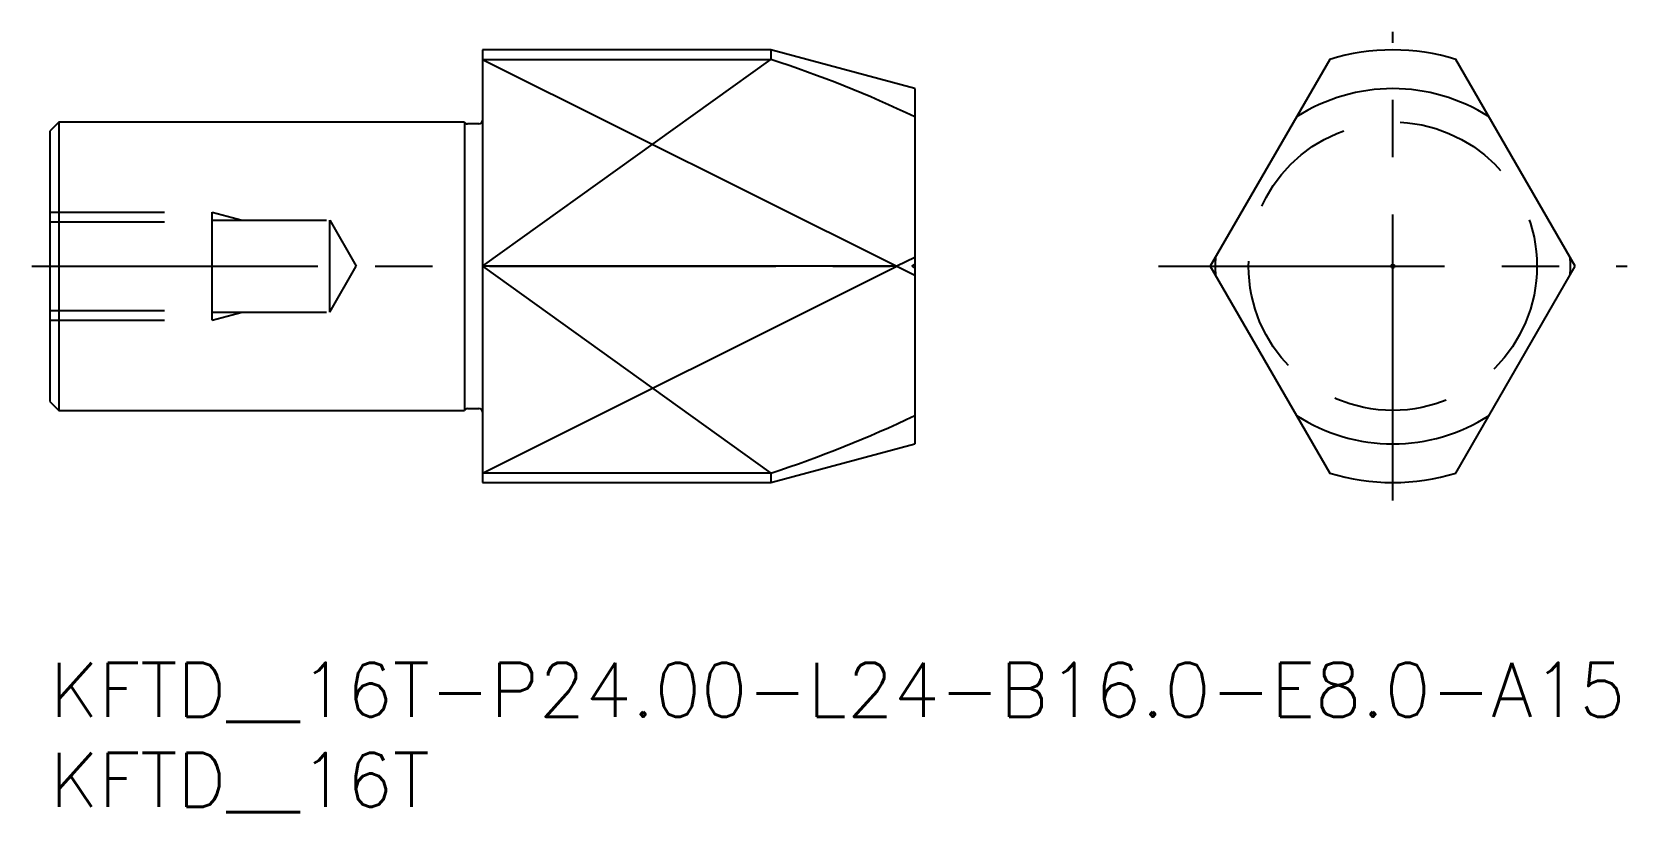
# Model space of a CAD drawing. Extents: x -1 to 87.5, y -8.3 to 35.
import ezdxf

# ---------------------------------------------------------------- set-up
doc = ezdxf.new("R2010")
doc.units = 0
doc.header["$LTSCALE"] = 0.5
doc.linetypes.add('CENTER', pattern=[50.8, 31.75, -6.35, 6.35, -6.35])
doc.linetypes.add('DASHED', pattern=[19.05, 12.7, -6.35])
for name, color, linetype in [('MSM_CENTER', 1, 'CENTER'), ('MSM_CONTINUOUS', 7, 'CONTINUOUS'), ('MSM_DASHED', 4, 'DASHED'), ('MSM_NARROW', 5, 'CONTINUOUS'), ('MSM_PART_NUMBER', 7, 'CONTINUOUS')]:
    doc.layers.add(name, color=color, linetype=linetype)
doc.styles.get("Standard").update_dxf_attribs({"font": 'txt.shx', "height": 1, "bigfont": 'bigfont.shx'})

# ---------------------------------------------------------------- blocks, each defined once
blk = doc.blocks.new('*U22')
at = {"layer": 'MSM_PART_NUMBER'}
blk.add_text('KFTD__16T-P24.00-L24-B16.0-E8.0-A15', height=3, dxfattribs=at).set_placement((0, -3))
blk = doc.blocks.new('*U23')
at = {"layer": 'MSM_PART_NUMBER'}
blk.add_text('KFTD__16T', height=3, dxfattribs=at).set_placement((0, -8))

msp = doc.modelspace()

# ---------------------------------------------------------------- linework, layer by layer
at = {"layer": 'MSM_CENTER'}
for p, q in [((74.52, 9), (74.52, 35)), ((-1, 22), (49, 22)), ((61.52, 22), (87.52, 22))]:
    msp.add_line(p, q, dxfattribs=at)
at = {"layer": 'MSM_CONTINUOUS'}
for p, q in [((24, 34), (24, 10)), ((40, 34), (24, 34)), ((40, 34), (40, 33.478)), ((48, 31.856), (40, 34)), ((24, 33.478), (40, 33.478)), ((71.02, 33.478), (64.393, 22)), ((84.647, 22), (78.02, 33.478)), ((48, 31.856), (48, 12.144)), ((0.5, 30), (0, 29.5)), ((0, 29.5), (0, 14.5)), ((0.5, 30), (0.5, 14)), ((23, 30), (0.5, 30)), ((23, 30), (23, 14)), ((23.8, 29.9), (23.173, 29.9)), ((48, 22.49), (46.99, 22)), ((46.99, 22), (24, 22)), ((46.99, 22), (48, 21.51)), ((64.393, 22), (71.02, 10.522)), ((78.02, 10.522), (84.647, 22)), ((0, 14.5), (0.5, 14)), ((0.5, 14), (23, 14)), ((23.173, 14.1), (23.8, 14.1)), ((40, 10), (48, 12.144)), ((40, 10.522), (24, 10.522)), ((24, 10), (40, 10)), ((40, 10.522), (40, 10))]:
    msp.add_line(p, q, dxfattribs=at)
msp.add_circle((74.52, 22), 0.1, dxfattribs=at)
for centre, radius, start, end in [((74.52, 22), 12, 73.04224, 106.95776), ((19.046, -30.551), 67.371, 64.54656, 71.87858), ((74.52, 22), 9.856, 57.15215, 122.84785), ((23.8, 30.1), 0.2, 270, 0), ((23.173, 30.1), 0.2, 210, 270), ((74.52, 22), 9.856, 177.15215, 182.84785), ((74.52, 22), 9.856, 357.15215, 2.84785), ((23.173, 13.9), 0.2, 90, 150), ((23.8, 13.9), 0.2, 0, 90), ((19.046, 74.551), 67.371, 288.12142, 295.45344), ((74.52, 22), 9.856, 237.15215, 302.84785), ((74.52, 22), 12, 253.04224, 286.95776)]:
    msp.add_arc(centre, radius, start, end, dxfattribs=at)
at = {"layer": 'MSM_DASHED'}
for p, q in [((0, 25), (9, 25)), ((9, 19), (9, 25)), ((9, 25), (10.662, 24.55)), ((0, 24.458), (9, 24.458)), ((9, 24.55), (15.528, 24.55)), ((15.528, 19.45), (15.528, 24.55)), ((15.528, 24.55), (17, 22)), ((15.528, 19.45), (17, 22)), ((48, 22.1), (47.827, 22)), ((47.827, 22), (48, 21.9)), ((0, 19.542), (9, 19.542)), ((0, 19), (9, 19)), ((9, 19.45), (15.528, 19.45)), ((9, 19), (10.662, 19.45))]:
    msp.add_line(p, q, dxfattribs=at)
msp.add_circle((74.52, 22), 8, dxfattribs=at)
at = {"layer": 'MSM_NARROW'}
for p, q in [((24, 22), (40, 33.478)), ((24, 33.478), (46.99, 22)), ((24, 22), (40, 10.522)), ((24, 10.522), (46.99, 22))]:
    msp.add_line(p, q, dxfattribs=at)

# ---------------------------------------------------------------- block references
at = {"layer": 'MSM_CONTINUOUS'}
for name in ['*U22', '*U23']:
    msp.add_blockref(name, (0, 0), dxfattribs=at)

doc.saveas('drawing.dxf')
